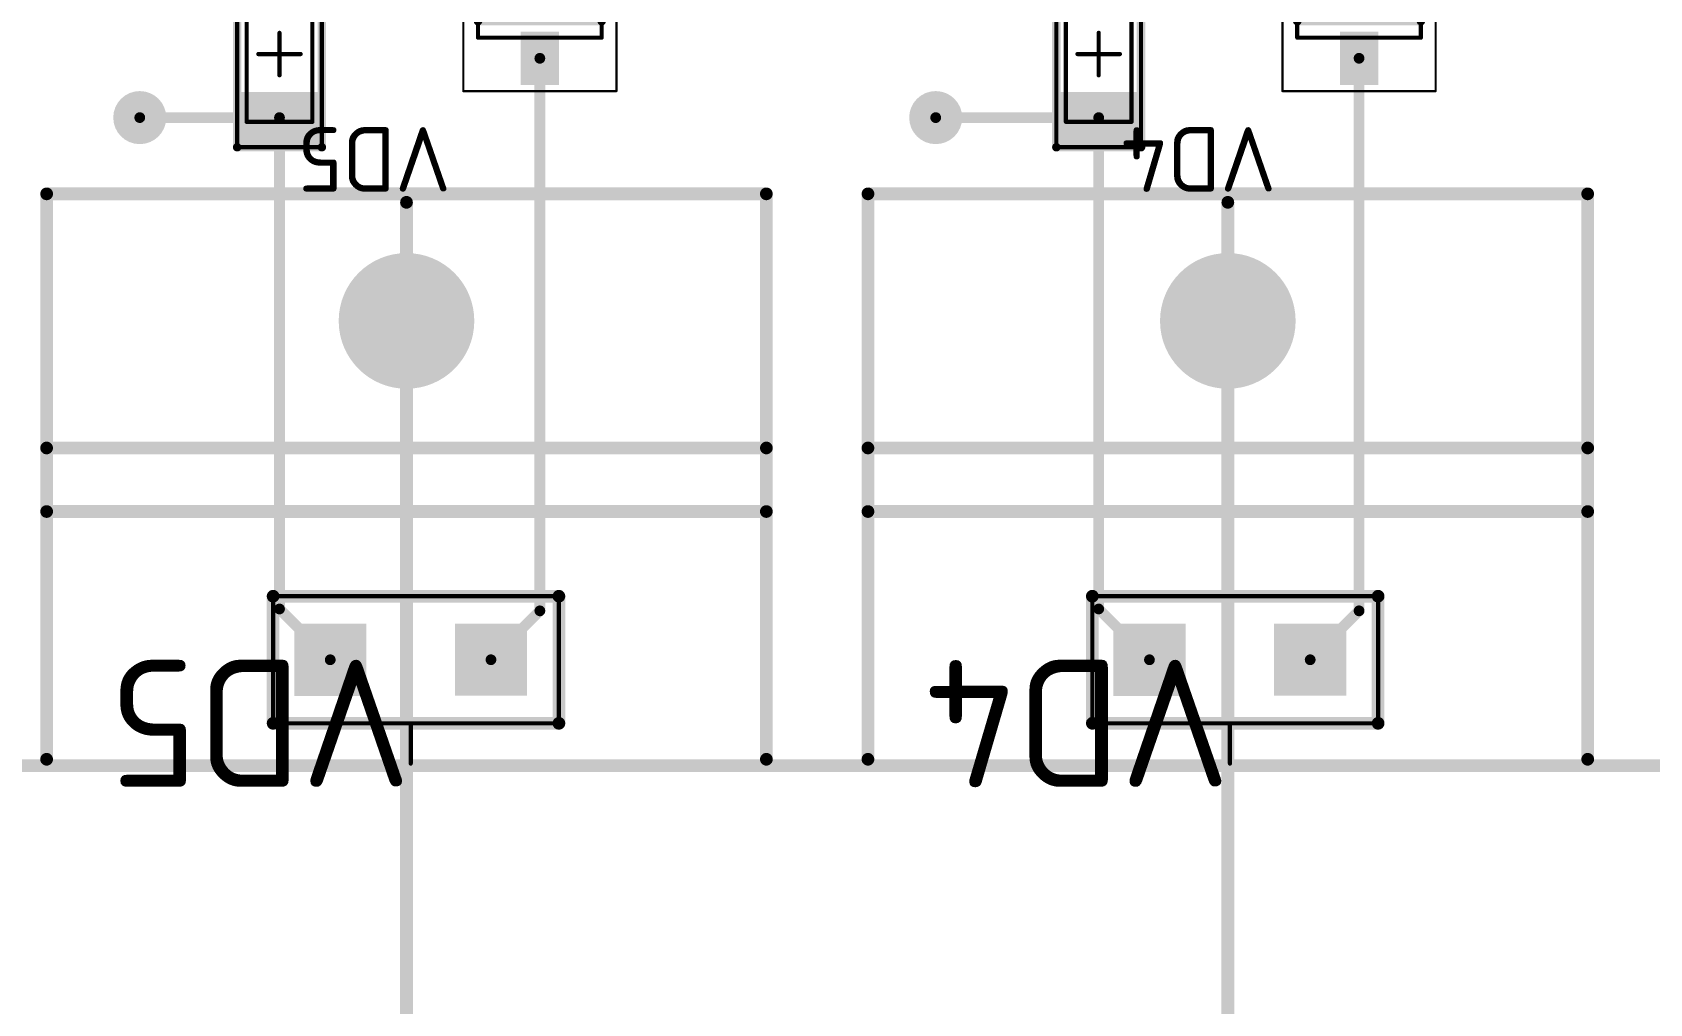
# Model space of a CAD drawing. Header units: inches. Extents: x 0 to 220, y -79 to 15.
# Drawn here: x 141.56 to 179.76, y -55.62 to -32.69 of the extents above; entities that cross this region are included whole.
import ezdxf

# ---------------------------------------------------------------- set-up
doc = ezdxf.new("R2010")
doc.units = ezdxf.units.IN
for name, color, linetype in [('Bottom Layer- Bottom', 5, 'Continuous'), ('Bottom Solder- Bot Mask', 6, 'Continuous'), ('Mechanical 1- Top Assy', 6, 'Continuous'), ('Mechanical 13', 56, 'Continuous'), ('Mechanical 15', 56, 'Continuous'), ('Multi-Layer', 9, 'Continuous'), ('Top Layer- Top', 1, 'Continuous'), ('Top Overlay- Top Silk', 2, 'Continuous'), ('Top Paste- Top Paste', 8, 'Continuous'), ('Top Solder- Top Mask', 216, 'Continuous')]:
    doc.layers.add(name, color=color, linetype=linetype)
doc.styles.add('GOST type B', font='', dxfattribs={"height": 0.2})
doc.styles.get('GOST type B').set_extended_font_data('GOST type B')

# ---------------------------------------------------------------- blocks, each defined once
blk = doc.blocks.new('SOT_23_3_12')
at = {"layer": 'Top Layer- Top'}
for points in [[(-0.52500022, 0.35000057), (0.52500022, 0.35000057), (0.52500022, -0.35000057), (-0.52500022, -0.35000057)], [(1.77500026, -0.6000000699999999), (2.8250007, -0.6000000699999999), (2.8250007, -1.30000121), (1.77500026, -1.30000121)], [(-0.52500022, -1.55000071), (0.52500022, -1.55000071), (0.52500022, -2.25000185), (-0.52500022, -2.25000185)]]:
    blk.add_hatch(color=7, dxfattribs=at).paths.add_polyline_path(points)
at = {"layer": 'Top Paste- Top Paste'}
for points in [[(-0.52500022, 0.35000057), (0.52500022, 0.35000057), (0.52500022, -0.35000057), (-0.52500022, -0.35000057)], [(1.77500026, -0.6000000699999999), (2.8250007, -0.6000000699999999), (2.8250007, -1.30000121), (1.77500026, -1.30000121)], [(-0.52500022, -1.55000071), (0.52500022, -1.55000071), (0.52500022, -2.25000185), (-0.52500022, -2.25000185)]]:
    blk.add_hatch(color=7, dxfattribs=at).paths.add_polyline_path(points)
at = {"layer": 'Top Solder- Top Mask'}
for points in [[(-0.62660022, 0.45160057), (0.62660022, 0.45160057), (0.62660022, -0.45160057), (-0.62660022, -0.45160057)], [(1.67340026, -0.4984000699999999), (2.9266007, -0.4984000699999999), (2.9266007, -1.40160121), (1.67340026, -1.40160121)], [(-0.62660022, -1.44840071), (0.62660022, -1.44840071), (0.62660022, -2.35160185), (-0.62660022, -2.35160185)]]:
    blk.add_hatch(color=7, dxfattribs=at).paths.add_polyline_path(points)
at = {"layer": 'Mechanical 13'}
for points in [[(0.48800004, -0.44000166, 0.0999998, 0.0999998, 0), (1.43800068, 0.50999898, 0.0999998, 0.0999998, 0)], [(0.48800004, -2.41000026, 0.0999998, 0.0999998, 0), (0.48800004, 0.50999898, 0.0999998, 0.0999998, 0)], [(1.81200044, 0.50999898, 0.0999998, 0.0999998, 0), (0.48800004, 0.50999898, 0.0999998, 0.0999998, 0)], [(1.81200044, -2.41000026, 0.0999998, 0.0999998, 0), (1.81200044, 0.50999898, 0.0999998, 0.0999998, 0)], [(1.81200044, -2.41000026, 0.0999998, 0.0999998, 0), (0.48800004, -2.41000026, 0.0999998, 0.0999998, 0)]]:
    blk.add_lwpolyline(points, format="xyseb", dxfattribs=at)
for points in [[(0.4630013599999999, 0.50999898, 0.0499999, 0.0499999, 1), (0.51299872, 0.50999898, 0.0499999, 0.0499999, 1)], [(0.4630013599999999, 0.50999898, 0.0499999, 0.0499999, 1), (0.51299872, 0.50999898, 0.0499999, 0.0499999, 1)], [(1.413002, 0.50999898, 0.0499999, 0.0499999, 1), (1.46299936, 0.50999898, 0.0499999, 0.0499999, 1)], [(1.78700176, 0.50999898, 0.0499999, 0.0499999, 1), (1.83699912, 0.50999898, 0.0499999, 0.0499999, 1)], [(1.78700176, 0.50999898, 0.0499999, 0.0499999, 1), (1.83699912, 0.50999898, 0.0499999, 0.0499999, 1)], [(0.4630013599999999, -0.44000166, 0.0499999, 0.0499999, 1), (0.51299872, -0.44000166, 0.0499999, 0.0499999, 1)], [(0.4630013599999999, -2.41000026, 0.0499999, 0.0499999, 1), (0.51299872, -2.41000026, 0.0499999, 0.0499999, 1)], [(0.4630013599999999, -2.41000026, 0.0499999, 0.0499999, 1), (0.51299872, -2.41000026, 0.0499999, 0.0499999, 1)], [(1.78700176, -2.41000026, 0.0499999, 0.0499999, 1), (1.83699912, -2.41000026, 0.0499999, 0.0499999, 1)], [(1.78700176, -2.41000026, 0.0499999, 0.0499999, 1), (1.83699912, -2.41000026, 0.0499999, 0.0499999, 1)]]:
    blk.add_lwpolyline(points, format="xyseb", close=True, dxfattribs=at)
at = {"layer": 'Mechanical 15'}
for points in [[(-0.77499972, -2.75999956, 0.0499999, 0.0499999, 0), (-0.77499972, 0.8599982799999999, 0.0499999, 0.0499999, 0)], [(3.0750002, 0.8599982799999999, 0.0499999, 0.0499999, 0), (-0.77499972, 0.8599982799999999, 0.0499999, 0.0499999, 0)], [(3.0750002, -2.75999956, 0.0499999, 0.0499999, 0), (3.0750002, 0.8599982799999999, 0.0499999, 0.0499999, 0)], [(3.0750002, -2.75999956, 0.0499999, 0.0499999, 0), (-0.77499972, -2.75999956, 0.0499999, 0.0499999, 0)]]:
    blk.add_lwpolyline(points, format="xyseb", dxfattribs=at)
for points in [[(-0.78749906, 0.8599982799999999, 0.02499868, 0.02499868, 1), (-0.76250038, 0.8599982799999999, 0.02499868, 0.02499868, 1)], [(-0.78749906, 0.8599982799999999, 0.02499868, 0.02499868, 1), (-0.76250038, 0.8599982799999999, 0.02499868, 0.02499868, 1)], [(3.06250086, 0.8599982799999999, 0.02499868, 0.02499868, 1), (3.08749954, 0.8599982799999999, 0.02499868, 0.02499868, 1)], [(3.06250086, 0.8599982799999999, 0.02499868, 0.02499868, 1), (3.08749954, 0.8599982799999999, 0.02499868, 0.02499868, 1)], [(-0.78749906, -2.75999956, 0.02499868, 0.02499868, 1), (-0.76250038, -2.75999956, 0.02499868, 0.02499868, 1)], [(-0.78749906, -2.75999956, 0.02499868, 0.02499868, 1), (-0.76250038, -2.75999956, 0.02499868, 0.02499868, 1)], [(3.06250086, -2.75999956, 0.02499868, 0.02499868, 1), (3.08749954, -2.75999956, 0.02499868, 0.02499868, 1)], [(3.06250086, -2.75999956, 0.02499868, 0.02499868, 1), (3.08749954, -2.75999956, 0.02499868, 0.02499868, 1)]]:
    blk.add_lwpolyline(points, format="xyseb", close=True, dxfattribs=at)
at = {"layer": 'Top Overlay- Top Silk'}
for points in [[(0.52500022, 0.5999987999999999, 0.1999996, 0.1999996, 0), (-0.52500022, 0.5999987999999999, 0.1999996, 0.1999996, 0)], [(1.42500096, 0.50999898, 0.1999996, 0.1999996, 0), (0.87499952, 0.50999898, 0.1999996, 0.1999996, 0)], [(0.87499952, -2.41000026, 0.1999996, 0.1999996, 0), (0.87499952, 0.50999898, 0.1999996, 0.1999996, 0)], [(1.42500096, -2.41000026, 0.1999996, 0.1999996, 0), (1.42500096, 0.50999898, 0.1999996, 0.1999996, 0)], [(1.42500096, -2.41000026, 0.1999996, 0.1999996, 0), (0.87499952, -2.41000026, 0.1999996, 0.1999996, 0)]]:
    blk.add_lwpolyline(points, format="xyseb", dxfattribs=at)
for points in [[(-0.57500012, 0.5999987999999999, 0.0999998, 0.0999998, 1), (-0.47500032, 0.5999987999999999, 0.0999998, 0.0999998, 1)], [(0.47500032, 0.5999987999999999, 0.0999998, 0.0999998, 1), (0.57500012, 0.5999987999999999, 0.0999998, 0.0999998, 1)], [(0.8249996199999998, 0.50999898, 0.0999998, 0.0999998, 1), (0.9249994199999999, 0.50999898, 0.0999998, 0.0999998, 1)], [(0.8249996199999998, 0.50999898, 0.0999998, 0.0999998, 1), (0.9249994199999999, 0.50999898, 0.0999998, 0.0999998, 1)], [(1.37500106, 0.50999898, 0.0999998, 0.0999998, 1), (1.47500086, 0.50999898, 0.0999998, 0.0999998, 1)], [(1.37500106, 0.50999898, 0.0999998, 0.0999998, 1), (1.47500086, 0.50999898, 0.0999998, 0.0999998, 1)], [(0.8249996199999998, -2.41000026, 0.0999998, 0.0999998, 1), (0.9249994199999999, -2.41000026, 0.0999998, 0.0999998, 1)], [(0.8249996199999998, -2.41000026, 0.0999998, 0.0999998, 1), (0.9249994199999999, -2.41000026, 0.0999998, 0.0999998, 1)], [(1.37500106, -2.41000026, 0.0999998, 0.0999998, 1), (1.47500086, -2.41000026, 0.0999998, 0.0999998, 1)], [(1.37500106, -2.41000026, 0.0999998, 0.0999998, 1), (1.47500086, -2.41000026, 0.0999998, 0.0999998, 1)]]:
    blk.add_lwpolyline(points, format="xyseb", close=True, dxfattribs=at)
blk = doc.blocks.new('SOT_23_3_13')
at = {"layer": 'Top Layer- Top'}
for points in [[(-0.52500022, 0.35000057), (0.52500022, 0.35000057), (0.52500022, -0.35000057), (-0.52500022, -0.35000057)], [(1.77500026, -0.59999753), (2.8250007, -0.59999753), (2.8250007, -1.29999867), (1.77500026, -1.29999867)], [(-0.52500022, -1.55000071), (0.52500022, -1.55000071), (0.52500022, -2.25000185), (-0.52500022, -2.25000185)]]:
    blk.add_hatch(color=7, dxfattribs=at).paths.add_polyline_path(points)
at = {"layer": 'Top Paste- Top Paste'}
for points in [[(-0.52500022, 0.35000057), (0.52500022, 0.35000057), (0.52500022, -0.35000057), (-0.52500022, -0.35000057)], [(1.77500026, -0.59999753), (2.8250007, -0.59999753), (2.8250007, -1.29999867), (1.77500026, -1.29999867)], [(-0.52500022, -1.55000071), (0.52500022, -1.55000071), (0.52500022, -2.25000185), (-0.52500022, -2.25000185)]]:
    blk.add_hatch(color=7, dxfattribs=at).paths.add_polyline_path(points)
at = {"layer": 'Top Solder- Top Mask'}
for points in [[(-0.62660022, 0.45160057), (0.62660022, 0.45160057), (0.62660022, -0.45160057), (-0.62660022, -0.45160057)], [(1.67340026, -0.4983975299999999), (2.9266007, -0.4983975299999999), (2.9266007, -1.40159867), (1.67340026, -1.40159867)], [(-0.62660022, -1.44840071), (0.62660022, -1.44840071), (0.62660022, -2.35160185), (-0.62660022, -2.35160185)]]:
    blk.add_hatch(color=7, dxfattribs=at).paths.add_polyline_path(points)
at = {"layer": 'Mechanical 13'}
for points in [[(0.4879975, -2.41000026, 0.0999998, 0.0999998, 0), (0.48800004, 0.5099964399999999, 0.0999998, 0.0999998, 0)], [(1.81200044, 0.5099939, 0.0999998, 0.0999998, 0), (0.48800004, 0.5099964399999999, 0.0999998, 0.0999998, 0)], [(0.48800258, -0.43999912, 0.0999998, 0.0999998, 0), (1.43800068, 0.50999898, 0.0999998, 0.0999998, 0)], [(1.8119979, -2.4100028, 0.0999998, 0.0999998, 0), (1.81200044, 0.5099939, 0.0999998, 0.0999998, 0)], [(1.8119979, -2.4100028, 0.0999998, 0.0999998, 0), (0.4879975, -2.41000026, 0.0999998, 0.0999998, 0)]]:
    blk.add_lwpolyline(points, format="xyseb", dxfattribs=at)
for points in [[(0.4630013599999999, 0.5099964399999999, 0.0499999, 0.0499999, 1), (0.51299872, 0.5099964399999999, 0.0499999, 0.0499999, 1)], [(0.4630013599999999, 0.5099964399999999, 0.0499999, 0.0499999, 1), (0.51299872, 0.5099964399999999, 0.0499999, 0.0499999, 1)], [(1.413002, 0.50999898, 0.0499999, 0.0499999, 1), (1.46299936, 0.50999898, 0.0499999, 0.0499999, 1)], [(1.78700176, 0.5099939, 0.0499999, 0.0499999, 1), (1.83699912, 0.5099939, 0.0499999, 0.0499999, 1)], [(1.78700176, 0.5099939, 0.0499999, 0.0499999, 1), (1.83699912, 0.5099939, 0.0499999, 0.0499999, 1)], [(0.4630039, -0.43999912, 0.0499999, 0.0499999, 1), (0.51300126, -0.43999912, 0.0499999, 0.0499999, 1)], [(0.46299882, -2.41000026, 0.0499999, 0.0499999, 1), (0.51299618, -2.41000026, 0.0499999, 0.0499999, 1)], [(0.46299882, -2.41000026, 0.0499999, 0.0499999, 1), (0.51299618, -2.41000026, 0.0499999, 0.0499999, 1)], [(1.78699922, -2.4100028, 0.0499999, 0.0499999, 1), (1.83699658, -2.4100028, 0.0499999, 0.0499999, 1)], [(1.78699922, -2.4100028, 0.0499999, 0.0499999, 1), (1.83699658, -2.4100028, 0.0499999, 0.0499999, 1)]]:
    blk.add_lwpolyline(points, format="xyseb", close=True, dxfattribs=at)
at = {"layer": 'Mechanical 15'}
for points in [[(-0.77499972, -2.75999956, 0.0499999, 0.0499999, 0), (-0.77499718, 0.85999574, 0.0499999, 0.0499999, 0)], [(-0.77499718, 0.85999574, 0.0499999, 0.0499999, 0), (3.07499766, 0.8599982799999999, 0.0499999, 0.0499999, 0)], [(3.07500274, -2.7600021, 0.0499999, 0.0499999, 0), (3.07499766, 0.8599982799999999, 0.0499999, 0.0499999, 0)], [(3.07500274, -2.7600021, 0.0499999, 0.0499999, 0), (-0.77499972, -2.75999956, 0.0499999, 0.0499999, 0)]]:
    blk.add_lwpolyline(points, format="xyseb", dxfattribs=at)
for points in [[(-0.78749652, 0.85999574, 0.02499868, 0.02499868, 1), (-0.76249784, 0.85999574, 0.02499868, 0.02499868, 1)], [(-0.78749652, 0.85999574, 0.02499868, 0.02499868, 1), (-0.76249784, 0.85999574, 0.02499868, 0.02499868, 1)], [(3.06249832, 0.8599982799999999, 0.02499868, 0.02499868, 1), (3.087497, 0.8599982799999999, 0.02499868, 0.02499868, 1)], [(3.06249832, 0.8599982799999999, 0.02499868, 0.02499868, 1), (3.087497, 0.8599982799999999, 0.02499868, 0.02499868, 1)], [(-0.78749906, -2.75999956, 0.02499868, 0.02499868, 1), (-0.76250038, -2.75999956, 0.02499868, 0.02499868, 1)], [(-0.78749906, -2.75999956, 0.02499868, 0.02499868, 1), (-0.76250038, -2.75999956, 0.02499868, 0.02499868, 1)], [(3.0625034, -2.7600021, 0.02499868, 0.02499868, 1), (3.08750208, -2.7600021, 0.02499868, 0.02499868, 1)], [(3.0625034, -2.7600021, 0.02499868, 0.02499868, 1), (3.08750208, -2.7600021, 0.02499868, 0.02499868, 1)]]:
    blk.add_lwpolyline(points, format="xyseb", close=True, dxfattribs=at)
at = {"layer": 'Top Overlay- Top Silk'}
for points in [[(0.5249976799999999, 0.59999626, 0.1999996, 0.1999996, 0), (-0.52500276, 0.59999626, 0.1999996, 0.1999996, 0)], [(0.87499952, -2.41000026, 0.1999996, 0.1999996, 0), (0.8750020599999999, 0.50999898, 0.1999996, 0.1999996, 0)], [(0.8750020599999999, 0.50999898, 0.1999996, 0.1999996, 0), (1.42500096, 0.51000152, 0.1999996, 0.1999996, 0)], [(1.42499842, -2.40999772, 0.1999996, 0.1999996, 0), (1.42500096, 0.51000152, 0.1999996, 0.1999996, 0)], [(0.87499952, -2.41000026, 0.1999996, 0.1999996, 0), (1.42499842, -2.40999772, 0.1999996, 0.1999996, 0)]]:
    blk.add_lwpolyline(points, format="xyseb", dxfattribs=at)
for points in [[(-0.5750026599999999, 0.59999626, 0.0999998, 0.0999998, 1), (-0.47500286, 0.59999626, 0.0999998, 0.0999998, 1)], [(0.47499778, 0.59999626, 0.0999998, 0.0999998, 1), (0.57499758, 0.59999626, 0.0999998, 0.0999998, 1)], [(0.8250021599999999, 0.50999898, 0.0999998, 0.0999998, 1), (0.92500196, 0.50999898, 0.0999998, 0.0999998, 1)], [(0.8250021599999999, 0.50999898, 0.0999998, 0.0999998, 1), (0.92500196, 0.50999898, 0.0999998, 0.0999998, 1)], [(1.37500106, 0.51000152, 0.0999998, 0.0999998, 1), (1.47500086, 0.51000152, 0.0999998, 0.0999998, 1)], [(1.37500106, 0.51000152, 0.0999998, 0.0999998, 1), (1.47500086, 0.51000152, 0.0999998, 0.0999998, 1)], [(0.8249996199999998, -2.41000026, 0.0999998, 0.0999998, 1), (0.9249994199999999, -2.41000026, 0.0999998, 0.0999998, 1)], [(0.8249996199999998, -2.41000026, 0.0999998, 0.0999998, 1), (0.9249994199999999, -2.41000026, 0.0999998, 0.0999998, 1)], [(1.37499852, -2.40999772, 0.0999998, 0.0999998, 1), (1.47499832, -2.40999772, 0.0999998, 0.0999998, 1)], [(1.37499852, -2.40999772, 0.0999998, 0.0999998, 1), (1.47499832, -2.40999772, 0.0999998, 0.0999998, 1)]]:
    blk.add_lwpolyline(points, format="xyseb", close=True, dxfattribs=at)
blk = doc.blocks.new('VSMY2853G_17')
at = {"layer": 'Top Layer- Top'}
for points in [[(-1.14544983, 0.74951209), (-1.14544983, -0.75048745), (-2.64544937, -0.75048745), (-2.64544937, 0.74951209)], [(2.65105769, -0.7498372099999998), (1.15105815, -0.7498372100000001), (1.15105815, 0.7501623299999998), (2.65105769, 0.7501623300000001)]]:
    blk.add_hatch(color=7, dxfattribs=at).paths.add_polyline_path(points)
at = {"layer": 'Top Paste- Top Paste'}
for points in [[(-1.14544983, 0.74951209), (-1.14544983, -0.75048745), (-2.64544937, -0.75048745), (-2.64544937, 0.74951209)], [(2.65105769, -0.7498372099999998), (1.15105815, -0.7498372100000001), (1.15105815, 0.7501623299999998), (2.65105769, 0.7501623300000001)]]:
    blk.add_hatch(color=7, dxfattribs=at).paths.add_polyline_path(points)
at = {"layer": 'Top Solder- Top Mask'}
for points in [[(-1.04384983, 0.85111209), (-1.04384983, -0.85208745), (-2.74704937, -0.85208745), (-2.74704937, 0.85111209)], [(2.75265769, -0.8514372099999997), (1.04945815, -0.8514372100000002), (1.04945815, 0.8517623299999998), (2.75265769, 0.8517623300000001)]]:
    blk.add_hatch(color=7, dxfattribs=at).paths.add_polyline_path(points)
at = {"layer": 'Mechanical 13'}
for points in [[(-3.50000062, 1.49999954, 0.0999998, 0.0999998, 0), (-3.50000062, -1.49999954, 0.0999998, 0.0999998, 0)], [(3.25000112, 1.49999954, 0.0999998, 0.0999998, 0), (-3.50000062, 1.49999954, 0.0999998, 0.0999998, 0)], [(3.25000112, 1.49999954, 0.0999998, 0.0999998, 0), (3.25000112, -1.49999954, 0.0999998, 0.0999998, 0)], [(3.25000112, -1.49999954, 0.0999998, 0.0999998, 0), (-3.50000062, -1.49999954, 0.0999998, 0.0999998, 0)]]:
    blk.add_lwpolyline(points, format="xyseb", dxfattribs=at)
for points in [[(-3.5249993, 1.49999954, 0.0499999, 0.0499999, 1), (-3.475001939999999, 1.49999954, 0.0499999, 0.0499999, 1)], [(-3.5249993, 1.49999954, 0.0499999, 0.0499999, 1), (-3.475001939999999, 1.49999954, 0.0499999, 0.0499999, 1)], [(3.225002439999999, 1.49999954, 0.0499999, 0.0499999, 1), (3.2749998, 1.49999954, 0.0499999, 0.0499999, 1)], [(3.225002439999999, 1.49999954, 0.0499999, 0.0499999, 1), (3.2749998, 1.49999954, 0.0499999, 0.0499999, 1)], [(-3.5249993, -1.49999954, 0.0499999, 0.0499999, 1), (-3.475001939999999, -1.49999954, 0.0499999, 0.0499999, 1)], [(-3.5249993, -1.49999954, 0.0499999, 0.0499999, 1), (-3.475001939999999, -1.49999954, 0.0499999, 0.0499999, 1)], [(3.225002439999999, -1.49999954, 0.0499999, 0.0499999, 1), (3.2749998, -1.49999954, 0.0499999, 0.0499999, 1)], [(3.225002439999999, -1.49999954, 0.0499999, 0.0499999, 1), (3.2749998, -1.49999954, 0.0499999, 0.0499999, 1)]]:
    blk.add_lwpolyline(points, format="xyseb", close=True, dxfattribs=at)
at = {"layer": 'Top Overlay- Top Silk'}
for points in [[(0, 2.44996462, 0.0999998, 0.0999998, 0), (0, 1.49999954, 0.0999998, 0.0999998, 0)], [(-3.50000062, 1.49999954, 0.2999994, 0.2999994, 0), (-3.50000062, -1.49999954, 0.2999994, 0.2999994, 0)], [(3.25000112, 1.49999954, 0.2999994, 0.2999994, 0), (-3.50000062, 1.49999954, 0.2999994, 0.2999994, 0)], [(3.25000112, 1.49999954, 0.2999994, 0.2999994, 0), (3.25000112, -1.49999954, 0.2999994, 0.2999994, 0)], [(3.25000112, -1.49999954, 0.2999994, 0.2999994, 0), (-3.50000062, -1.49999954, 0.2999994, 0.2999994, 0)]]:
    blk.add_lwpolyline(points, format="xyseb", dxfattribs=at)
for points in [[(-0.02499868, 2.44996462, 0.0499999, 0.0499999, 1), (0.02499868, 2.44996462, 0.0499999, 0.0499999, 1)], [(-3.5749992, 1.49999954, 0.1499997, 0.1499997, 1), (-3.42500204, 1.49999954, 0.1499997, 0.1499997, 1)], [(-3.5749992, 1.49999954, 0.1499997, 0.1499997, 1), (-3.42500204, 1.49999954, 0.1499997, 0.1499997, 1)], [(-0.02499868, 1.49999954, 0.0499999, 0.0499999, 1), (0.02499868, 1.49999954, 0.0499999, 0.0499999, 1)], [(3.17500254, 1.49999954, 0.1499997, 0.1499997, 1), (3.3249997, 1.49999954, 0.1499997, 0.1499997, 1)], [(3.17500254, 1.49999954, 0.1499997, 0.1499997, 1), (3.3249997, 1.49999954, 0.1499997, 0.1499997, 1)], [(-3.5749992, -1.49999954, 0.1499997, 0.1499997, 1), (-3.42500204, -1.49999954, 0.1499997, 0.1499997, 1)], [(-3.5749992, -1.49999954, 0.1499997, 0.1499997, 1), (-3.42500204, -1.49999954, 0.1499997, 0.1499997, 1)], [(3.17500254, -1.49999954, 0.1499997, 0.1499997, 1), (3.3249997, -1.49999954, 0.1499997, 0.1499997, 1)], [(3.17500254, -1.49999954, 0.1499997, 0.1499997, 1), (3.3249997, -1.49999954, 0.1499997, 0.1499997, 1)]]:
    blk.add_lwpolyline(points, format="xyseb", close=True, dxfattribs=at)
at = {"layer": 'Mechanical 13', "style": 'GOST type B'}
blk.add_text('VD4', height=2.99999908, dxfattribs=at).set_placement((0, 0))
blk = doc.blocks.new('VSMY2853G_18')
at = {"layer": 'Top Layer- Top'}
for points in [[(-1.14545237, 0.74950955), (-1.14545237, -0.7504899899999999), (-2.64545191, -0.7504899899999999), (-2.64545191, 0.74950955)], [(2.65105769, -0.7498346699999998), (1.15105815, -0.7498346700000001), (1.15105815, 0.7501648699999999), (2.65105769, 0.7501648700000001)]]:
    blk.add_hatch(color=7, dxfattribs=at).paths.add_polyline_path(points)
at = {"layer": 'Top Paste- Top Paste'}
for points in [[(-1.14545237, 0.74950955), (-1.14545237, -0.7504899899999999), (-2.64545191, -0.7504899899999999), (-2.64545191, 0.74950955)], [(2.65105769, -0.7498346699999998), (1.15105815, -0.7498346700000001), (1.15105815, 0.7501648699999999), (2.65105769, 0.7501648700000001)]]:
    blk.add_hatch(color=7, dxfattribs=at).paths.add_polyline_path(points)
at = {"layer": 'Top Solder- Top Mask'}
for points in [[(-1.04385237, 0.85110955), (-1.04385237, -0.8520899900000001), (-2.74705191, -0.8520899900000001), (-2.74705191, 0.85110955)], [(2.75265769, -0.8514346699999998), (1.04945815, -0.8514346700000001), (1.04945815, 0.8517648699999999), (2.75265769, 0.85176487)]]:
    blk.add_hatch(color=7, dxfattribs=at).paths.add_polyline_path(points)
at = {"layer": 'Mechanical 13'}
for points in [[(-3.50000062, 1.49999954, 0.0999998, 0.0999998, 0), (-3.50000062, -1.49999954, 0.0999998, 0.0999998, 0)], [(3.25000112, 1.49999954, 0.0999998, 0.0999998, 0), (-3.50000062, 1.49999954, 0.0999998, 0.0999998, 0)], [(3.25000112, 1.49999954, 0.0999998, 0.0999998, 0), (3.25000112, -1.49999954, 0.0999998, 0.0999998, 0)], [(3.25000112, -1.49999954, 0.0999998, 0.0999998, 0), (-3.50000062, -1.49999954, 0.0999998, 0.0999998, 0)]]:
    blk.add_lwpolyline(points, format="xyseb", dxfattribs=at)
for points in [[(-3.5249993, 1.49999954, 0.0499999, 0.0499999, 1), (-3.475001939999999, 1.49999954, 0.0499999, 0.0499999, 1)], [(-3.5249993, 1.49999954, 0.0499999, 0.0499999, 1), (-3.475001939999999, 1.49999954, 0.0499999, 0.0499999, 1)], [(3.225002439999999, 1.49999954, 0.0499999, 0.0499999, 1), (3.2749998, 1.49999954, 0.0499999, 0.0499999, 1)], [(3.225002439999999, 1.49999954, 0.0499999, 0.0499999, 1), (3.2749998, 1.49999954, 0.0499999, 0.0499999, 1)], [(-3.5249993, -1.49999954, 0.0499999, 0.0499999, 1), (-3.475001939999999, -1.49999954, 0.0499999, 0.0499999, 1)], [(-3.5249993, -1.49999954, 0.0499999, 0.0499999, 1), (-3.475001939999999, -1.49999954, 0.0499999, 0.0499999, 1)], [(3.225002439999999, -1.49999954, 0.0499999, 0.0499999, 1), (3.2749998, -1.49999954, 0.0499999, 0.0499999, 1)], [(3.225002439999999, -1.49999954, 0.0499999, 0.0499999, 1), (3.2749998, -1.49999954, 0.0499999, 0.0499999, 1)]]:
    blk.add_lwpolyline(points, format="xyseb", close=True, dxfattribs=at)
at = {"layer": 'Top Overlay- Top Silk'}
for points in [[(0, 2.44996462, 0.0999998, 0.0999998, 0), (-2.54e-06, 1.499997, 0.0999998, 0.0999998, 0)], [(3.25000112, 1.49999954, 0.2999994, 0.2999994, 0), (-3.50000062, 1.49999954, 0.2999994, 0.2999994, 0)], [(-3.50000062, 1.49999954, 0.2999994, 0.2999994, 0), (-3.50000062, -1.49999954, 0.2999994, 0.2999994, 0)], [(3.25000112, 1.49999954, 0.2999994, 0.2999994, 0), (3.25000112, -1.49999954, 0.2999994, 0.2999994, 0)], [(3.25000112, -1.49999954, 0.2999994, 0.2999994, 0), (-3.50000062, -1.49999954, 0.2999994, 0.2999994, 0)]]:
    blk.add_lwpolyline(points, format="xyseb", dxfattribs=at)
for points in [[(-0.02499868, 2.44996462, 0.0499999, 0.0499999, 1), (0.02499868, 2.44996462, 0.0499999, 0.0499999, 1)], [(-3.5749992, 1.49999954, 0.1499997, 0.1499997, 1), (-3.42500204, 1.49999954, 0.1499997, 0.1499997, 1)], [(-3.5749992, 1.49999954, 0.1499997, 0.1499997, 1), (-3.42500204, 1.49999954, 0.1499997, 0.1499997, 1)], [(-0.02500122, 1.499997, 0.0499999, 0.0499999, 1), (0.02499614, 1.499997, 0.0499999, 0.0499999, 1)], [(3.17500254, 1.49999954, 0.1499997, 0.1499997, 1), (3.3249997, 1.49999954, 0.1499997, 0.1499997, 1)], [(3.17500254, 1.49999954, 0.1499997, 0.1499997, 1), (3.3249997, 1.49999954, 0.1499997, 0.1499997, 1)], [(-3.5749992, -1.49999954, 0.1499997, 0.1499997, 1), (-3.42500204, -1.49999954, 0.1499997, 0.1499997, 1)], [(-3.5749992, -1.49999954, 0.1499997, 0.1499997, 1), (-3.42500204, -1.49999954, 0.1499997, 0.1499997, 1)], [(3.17500254, -1.49999954, 0.1499997, 0.1499997, 1), (3.3249997, -1.49999954, 0.1499997, 0.1499997, 1)], [(3.17500254, -1.49999954, 0.1499997, 0.1499997, 1), (3.3249997, -1.49999954, 0.1499997, 0.1499997, 1)]]:
    blk.add_lwpolyline(points, format="xyseb", close=True, dxfattribs=at)
at = {"layer": 'Mechanical 13', "style": 'GOST type B'}
blk.add_text('VD5', height=2.99999908, dxfattribs=at).set_placement((5.08e-06, 0))
blk = doc.blocks.new('1206_22')
at = {"layer": 'Top Layer- Top'}
for points in [[(-1.99999981, -0.7999996699999999), (-1.99999981, 0.7999996699999999), (-0.9999992699999999, 0.7999996699999999), (-0.9999992699999999, -0.7999996699999999)], [(0.9999992699999999, -0.7999996699999999), (0.9999992699999999, 0.7999996699999999), (1.99999981, 0.7999996699999999), (1.99999981, -0.7999996699999999)]]:
    blk.add_hatch(color=7, dxfattribs=at).paths.add_polyline_path(points)
at = {"layer": 'Top Paste- Top Paste'}
for points in [[(-1.99999981, -0.7999996699999999), (-1.99999981, 0.7999996699999999), (-0.9999992699999999, 0.7999996699999999), (-0.9999992699999999, -0.7999996699999999)], [(0.9999992699999999, -0.7999996699999999), (0.9999992699999999, 0.7999996699999999), (1.99999981, 0.7999996699999999), (1.99999981, -0.7999996699999999)]]:
    blk.add_hatch(color=7, dxfattribs=at).paths.add_polyline_path(points)
at = {"layer": 'Top Solder- Top Mask'}
for points in [[(-2.10159981, -0.90159967), (-2.10159981, 0.90159967), (-0.89839927, 0.90159967), (-0.89839927, -0.90159967)], [(0.89839927, -0.90159967), (0.89839927, 0.90159967), (2.10159981, 0.90159967), (2.10159981, -0.90159967)]]:
    blk.add_hatch(color=7, dxfattribs=at).paths.add_polyline_path(points)
at = {"layer": 'Mechanical 13'}
for points in [[(-1.60000188, 0.77499972, 0.0999998, 0.0999998, 0), (-1.60000188, -0.77499972, 0.0999998, 0.0999998, 0)], [(-1.60000188, 0.77499972, 0.0999998, 0.0999998, 0), (1.59999934, 0.77499972, 0.0999998, 0.0999998, 0)], [(1.59999934, 0.77499972, 0.0999998, 0.0999998, 0), (1.59999934, -0.77499972, 0.0999998, 0.0999998, 0)], [(-1.60000188, -0.77499972, 0.0999998, 0.0999998, 0), (1.59999934, -0.77499972, 0.0999998, 0.0999998, 0)]]:
    blk.add_lwpolyline(points, format="xyseb", dxfattribs=at)
for points in [[(-1.62500056, 0.77499972, 0.0499999, 0.0499999, 1), (-1.5750032, 0.77499972, 0.0499999, 0.0499999, 1)], [(-1.62500056, 0.77499972, 0.0499999, 0.0499999, 1), (-1.5750032, 0.77499972, 0.0499999, 0.0499999, 1)], [(1.57500066, 0.77499972, 0.0499999, 0.0499999, 1), (1.62499802, 0.77499972, 0.0499999, 0.0499999, 1)], [(1.57500066, 0.77499972, 0.0499999, 0.0499999, 1), (1.62499802, 0.77499972, 0.0499999, 0.0499999, 1)], [(-1.62500056, -0.77499972, 0.0499999, 0.0499999, 1), (-1.5750032, -0.77499972, 0.0499999, 0.0499999, 1)], [(-1.62500056, -0.77499972, 0.0499999, 0.0499999, 1), (-1.5750032, -0.77499972, 0.0499999, 0.0499999, 1)], [(1.57500066, -0.77499972, 0.0499999, 0.0499999, 1), (1.62499802, -0.77499972, 0.0499999, 0.0499999, 1)], [(1.57500066, -0.77499972, 0.0499999, 0.0499999, 1), (1.62499802, -0.77499972, 0.0499999, 0.0499999, 1)]]:
    blk.add_lwpolyline(points, format="xyseb", close=True, dxfattribs=at)
at = {"layer": 'Mechanical 15'}
for points in [[(-2.20000068, 1.00000054, 0.0999998, 0.0999998, 0), (2.20000068, 1.00000054, 0.0999998, 0.0999998, 0)], [(-2.20000068, 1.00000054, 0.0999998, 0.0999998, 0), (-2.20000068, -1.00000054, 0.0999998, 0.0999998, 0)], [(2.20000068, 1.00000054, 0.0999998, 0.0999998, 0), (2.20000068, -1.00000054, 0.0999998, 0.0999998, 0)], [(0, 0.499999, 0.0999998, 0.0999998, 0), (0, -0.50000154, 0.0999998, 0.0999998, 0)], [(-0.499999, 0, 0.0999998, 0.0999998, 0), (0.50000154, 0, 0.0999998, 0.0999998, 0)], [(-2.20000068, -1.00000054, 0.0999998, 0.0999998, 0), (2.20000068, -1.00000054, 0.0999998, 0.0999998, 0)]]:
    blk.add_lwpolyline(points, format="xyseb", dxfattribs=at)
for points in [[(-2.22499936, 1.00000054, 0.0499999, 0.0499999, 1), (-2.175002, 1.00000054, 0.0499999, 0.0499999, 1)], [(-2.22499936, 1.00000054, 0.0499999, 0.0499999, 1), (-2.175002, 1.00000054, 0.0499999, 0.0499999, 1)], [(2.175002, 1.00000054, 0.0499999, 0.0499999, 1), (2.22499936, 1.00000054, 0.0499999, 0.0499999, 1)], [(2.175002, 1.00000054, 0.0499999, 0.0499999, 1), (2.22499936, 1.00000054, 0.0499999, 0.0499999, 1)], [(-0.02499868, 0.499999, 0.0499999, 0.0499999, 1), (0.02499868, 0.499999, 0.0499999, 0.0499999, 1)], [(-0.5249976799999999, 0, 0.0499999, 0.0499999, 1), (-0.47500032, 0, 0.0499999, 0.0499999, 1)], [(0.47500286, 0, 0.0499999, 0.0499999, 1), (0.52500022, 0, 0.0499999, 0.0499999, 1)], [(-0.02499868, -0.50000154, 0.0499999, 0.0499999, 1), (0.02499868, -0.50000154, 0.0499999, 0.0499999, 1)], [(-2.22499936, -1.00000054, 0.0499999, 0.0499999, 1), (-2.175002, -1.00000054, 0.0499999, 0.0499999, 1)], [(-2.22499936, -1.00000054, 0.0499999, 0.0499999, 1), (-2.175002, -1.00000054, 0.0499999, 0.0499999, 1)], [(2.175002, -1.00000054, 0.0499999, 0.0499999, 1), (2.22499936, -1.00000054, 0.0499999, 0.0499999, 1)], [(2.175002, -1.00000054, 0.0499999, 0.0499999, 1), (2.22499936, -1.00000054, 0.0499999, 0.0499999, 1)]]:
    blk.add_lwpolyline(points, format="xyseb", close=True, dxfattribs=at)
at = {"layer": 'Top Overlay- Top Silk'}
for points in [[(-2.20000068, 1.00000054, 0.1999996, 0.1999996, 0), (-2.20000068, -1.00000054, 0.1999996, 0.1999996, 0)], [(-2.20000068, 1.00000054, 0.1999996, 0.1999996, 0), (2.20000068, 1.00000054, 0.1999996, 0.1999996, 0)], [(2.20000068, 1.00000054, 0.1999996, 0.1999996, 0), (2.20000068, -1.00000054, 0.1999996, 0.1999996, 0)], [(-2.20000068, -1.00000054, 0.1999996, 0.1999996, 0), (2.20000068, -1.00000054, 0.1999996, 0.1999996, 0)]]:
    blk.add_lwpolyline(points, format="xyseb", dxfattribs=at)
for points in [[(-2.25000058, 1.00000054, 0.0999998, 0.0999998, 1), (-2.15000078, 1.00000054, 0.0999998, 0.0999998, 1)], [(-2.25000058, 1.00000054, 0.0999998, 0.0999998, 1), (-2.15000078, 1.00000054, 0.0999998, 0.0999998, 1)], [(2.15000078, 1.00000054, 0.0999998, 0.0999998, 1), (2.25000058, 1.00000054, 0.0999998, 0.0999998, 1)], [(2.15000078, 1.00000054, 0.0999998, 0.0999998, 1), (2.25000058, 1.00000054, 0.0999998, 0.0999998, 1)], [(-2.25000058, -1.00000054, 0.0999998, 0.0999998, 1), (-2.15000078, -1.00000054, 0.0999998, 0.0999998, 1)], [(-2.25000058, -1.00000054, 0.0999998, 0.0999998, 1), (-2.15000078, -1.00000054, 0.0999998, 0.0999998, 1)], [(2.15000078, -1.00000054, 0.0999998, 0.0999998, 1), (2.25000058, -1.00000054, 0.0999998, 0.0999998, 1)], [(2.15000078, -1.00000054, 0.0999998, 0.0999998, 1), (2.25000058, -1.00000054, 0.0999998, 0.0999998, 1)]]:
    blk.add_lwpolyline(points, format="xyseb", close=True, dxfattribs=at)
blk = doc.blocks.new('1206_23')
at = {"layer": 'Top Layer- Top'}
for points in [[(-1.99999981, -0.7999996699999999), (-1.99999981, 0.7999996699999999), (-0.9999992699999999, 0.7999996699999999), (-0.9999992699999999, -0.7999996699999999)], [(0.9999992699999999, -0.7999996699999999), (0.9999992699999999, 0.7999996699999999), (1.99999981, 0.7999996699999999), (1.99999981, -0.7999996699999999)]]:
    blk.add_hatch(color=7, dxfattribs=at).paths.add_polyline_path(points)
at = {"layer": 'Top Paste- Top Paste'}
for points in [[(-1.99999981, -0.7999996699999999), (-1.99999981, 0.7999996699999999), (-0.9999992699999999, 0.7999996699999999), (-0.9999992699999999, -0.7999996699999999)], [(0.9999992699999999, -0.7999996699999999), (0.9999992699999999, 0.7999996699999999), (1.99999981, 0.7999996699999999), (1.99999981, -0.7999996699999999)]]:
    blk.add_hatch(color=7, dxfattribs=at).paths.add_polyline_path(points)
at = {"layer": 'Top Solder- Top Mask'}
for points in [[(-2.10159981, -0.90159967), (-2.10159981, 0.90159967), (-0.89839927, 0.90159967), (-0.89839927, -0.90159967)], [(0.89839927, -0.90159967), (0.89839927, 0.90159967), (2.10159981, 0.90159967), (2.10159981, -0.90159967)]]:
    blk.add_hatch(color=7, dxfattribs=at).paths.add_polyline_path(points)
at = {"layer": 'Mechanical 13'}
for points in [[(-1.60000188, 0.77499972, 0.0999998, 0.0999998, 0), (-1.60000188, -0.77499972, 0.0999998, 0.0999998, 0)], [(-1.60000188, 0.77499972, 0.0999998, 0.0999998, 0), (1.59999934, 0.77499972, 0.0999998, 0.0999998, 0)], [(1.59999934, 0.77499972, 0.0999998, 0.0999998, 0), (1.59999934, -0.77499972, 0.0999998, 0.0999998, 0)], [(-1.60000188, -0.77499972, 0.0999998, 0.0999998, 0), (1.59999934, -0.77499972, 0.0999998, 0.0999998, 0)]]:
    blk.add_lwpolyline(points, format="xyseb", dxfattribs=at)
for points in [[(-1.62500056, 0.77499972, 0.0499999, 0.0499999, 1), (-1.5750032, 0.77499972, 0.0499999, 0.0499999, 1)], [(-1.62500056, 0.77499972, 0.0499999, 0.0499999, 1), (-1.5750032, 0.77499972, 0.0499999, 0.0499999, 1)], [(1.57500066, 0.77499972, 0.0499999, 0.0499999, 1), (1.62499802, 0.77499972, 0.0499999, 0.0499999, 1)], [(1.57500066, 0.77499972, 0.0499999, 0.0499999, 1), (1.62499802, 0.77499972, 0.0499999, 0.0499999, 1)], [(-1.62500056, -0.77499972, 0.0499999, 0.0499999, 1), (-1.5750032, -0.77499972, 0.0499999, 0.0499999, 1)], [(-1.62500056, -0.77499972, 0.0499999, 0.0499999, 1), (-1.5750032, -0.77499972, 0.0499999, 0.0499999, 1)], [(1.57500066, -0.77499972, 0.0499999, 0.0499999, 1), (1.62499802, -0.77499972, 0.0499999, 0.0499999, 1)], [(1.57500066, -0.77499972, 0.0499999, 0.0499999, 1), (1.62499802, -0.77499972, 0.0499999, 0.0499999, 1)]]:
    blk.add_lwpolyline(points, format="xyseb", close=True, dxfattribs=at)
at = {"layer": 'Mechanical 15'}
for points in [[(-2.20000068, 1.00000054, 0.0999998, 0.0999998, 0), (2.20000068, 1.00000054, 0.0999998, 0.0999998, 0)], [(-2.20000068, 1.00000054, 0.0999998, 0.0999998, 0), (-2.20000068, -1.00000054, 0.0999998, 0.0999998, 0)], [(2.20000068, 1.00000054, 0.0999998, 0.0999998, 0), (2.20000068, -1.00000054, 0.0999998, 0.0999998, 0)], [(0, 0.499999, 0.0999998, 0.0999998, 0), (0, -0.50000154, 0.0999998, 0.0999998, 0)], [(-0.499999, 0, 0.0999998, 0.0999998, 0), (0.50000154, 0, 0.0999998, 0.0999998, 0)], [(-2.20000068, -1.00000054, 0.0999998, 0.0999998, 0), (2.20000068, -1.00000054, 0.0999998, 0.0999998, 0)]]:
    blk.add_lwpolyline(points, format="xyseb", dxfattribs=at)
for points in [[(-2.22499936, 1.00000054, 0.0499999, 0.0499999, 1), (-2.175002, 1.00000054, 0.0499999, 0.0499999, 1)], [(-2.22499936, 1.00000054, 0.0499999, 0.0499999, 1), (-2.175002, 1.00000054, 0.0499999, 0.0499999, 1)], [(2.175002, 1.00000054, 0.0499999, 0.0499999, 1), (2.22499936, 1.00000054, 0.0499999, 0.0499999, 1)], [(2.175002, 1.00000054, 0.0499999, 0.0499999, 1), (2.22499936, 1.00000054, 0.0499999, 0.0499999, 1)], [(-0.02499868, 0.499999, 0.0499999, 0.0499999, 1), (0.02499868, 0.499999, 0.0499999, 0.0499999, 1)], [(-0.5249976799999999, 0, 0.0499999, 0.0499999, 1), (-0.47500032, 0, 0.0499999, 0.0499999, 1)], [(0.47500286, 0, 0.0499999, 0.0499999, 1), (0.52500022, 0, 0.0499999, 0.0499999, 1)], [(-0.02499868, -0.50000154, 0.0499999, 0.0499999, 1), (0.02499868, -0.50000154, 0.0499999, 0.0499999, 1)], [(-2.22499936, -1.00000054, 0.0499999, 0.0499999, 1), (-2.175002, -1.00000054, 0.0499999, 0.0499999, 1)], [(-2.22499936, -1.00000054, 0.0499999, 0.0499999, 1), (-2.175002, -1.00000054, 0.0499999, 0.0499999, 1)], [(2.175002, -1.00000054, 0.0499999, 0.0499999, 1), (2.22499936, -1.00000054, 0.0499999, 0.0499999, 1)], [(2.175002, -1.00000054, 0.0499999, 0.0499999, 1), (2.22499936, -1.00000054, 0.0499999, 0.0499999, 1)]]:
    blk.add_lwpolyline(points, format="xyseb", close=True, dxfattribs=at)
at = {"layer": 'Top Overlay- Top Silk'}
for points in [[(-2.20000068, 1.00000054, 0.1999996, 0.1999996, 0), (2.20000068, 1.00000054, 0.1999996, 0.1999996, 0)], [(-2.20000068, 1.00000054, 0.1999996, 0.1999996, 0), (-2.20000068, -1.00000054, 0.1999996, 0.1999996, 0)], [(2.20000068, 1.00000054, 0.1999996, 0.1999996, 0), (2.20000068, -1.00000054, 0.1999996, 0.1999996, 0)], [(-2.20000068, -1.00000054, 0.1999996, 0.1999996, 0), (2.20000068, -1.00000054, 0.1999996, 0.1999996, 0)]]:
    blk.add_lwpolyline(points, format="xyseb", dxfattribs=at)
for points in [[(-2.25000058, 1.00000054, 0.0999998, 0.0999998, 1), (-2.15000078, 1.00000054, 0.0999998, 0.0999998, 1)], [(-2.25000058, 1.00000054, 0.0999998, 0.0999998, 1), (-2.15000078, 1.00000054, 0.0999998, 0.0999998, 1)], [(2.15000078, 1.00000054, 0.0999998, 0.0999998, 1), (2.25000058, 1.00000054, 0.0999998, 0.0999998, 1)], [(2.15000078, 1.00000054, 0.0999998, 0.0999998, 1), (2.25000058, 1.00000054, 0.0999998, 0.0999998, 1)], [(-2.25000058, -1.00000054, 0.0999998, 0.0999998, 1), (-2.15000078, -1.00000054, 0.0999998, 0.0999998, 1)], [(-2.25000058, -1.00000054, 0.0999998, 0.0999998, 1), (-2.15000078, -1.00000054, 0.0999998, 0.0999998, 1)], [(2.15000078, -1.00000054, 0.0999998, 0.0999998, 1), (2.25000058, -1.00000054, 0.0999998, 0.0999998, 1)], [(2.15000078, -1.00000054, 0.0999998, 0.0999998, 1), (2.25000058, -1.00000054, 0.0999998, 0.0999998, 1)]]:
    blk.add_lwpolyline(points, format="xyseb", close=True, dxfattribs=at)
blk = doc.blocks.new('________62')
at = {"layer": 'Bottom Layer- Bottom'}
h = blk.add_hatch(color=7, dxfattribs=at)
edge = h.paths.add_edge_path()
edge.add_arc((39.00000074, 8.500000779999999), 1.49999954, 0, 360)
at = {"layer": 'Bottom Solder- Bot Mask'}
h = blk.add_hatch(color=7, dxfattribs=at)
edge = h.paths.add_edge_path()
edge.add_arc((39.00000074, 8.500000779999999), 1.60159954, 0, 360)
at = {"layer": 'Multi-Layer'}
h = blk.add_hatch(color=9, dxfattribs=at)
edge = h.paths.add_edge_path()
edge.add_arc((39.00000074, 8.500000779999999), 1.49999954, 0, 360)
at = {"layer": 'Top Layer- Top'}
h = blk.add_hatch(color=7, dxfattribs=at)
edge = h.paths.add_edge_path()
edge.add_arc((39.00000074, 8.500000779999999), 1.49999954, 0, 360)
at = {"layer": 'Top Solder- Top Mask'}
h = blk.add_hatch(color=7, dxfattribs=at)
edge = h.paths.add_edge_path()
edge.add_arc((39.00000074, 8.500000779999999), 1.60159954, 0, 360)
at = {"layer": 'Mechanical 1- Top Assy'}
blk.add_lwpolyline([(0.0999998, 8.500000779999999, 0.2999994, 0.2999994, 0), (41.80000022, 8.4999957, 0.2999994, 0.2999994, 0)], format="xyseb", dxfattribs=at)
blk.add_lwpolyline([(41.72500164, 8.4999957, 0.1499997, 0.1499997, 1), (41.8749988, 8.4999957, 0.1499997, 0.1499997, 1)], format="xyseb", close=True, dxfattribs=at)
at = {"layer": 'Top Overlay- Top Silk'}
for points in [[(28.65004684, 16.99999648, 0.2999994, 0.2999994, 0), (41.99999219999999, 16.99999648, 0.2999994, 0.2999994, 0)], [(34.49999958, 16.99999902, 0.2999994, 0.2999994, 0), (34.50000212, 0, 0.2999994, 0.2999994, 0)], [(35.99999912, 16.99999902, 0.2999994, 0.2999994, 0), (35.99999912, 0, 0.2999994, 0.2999994, 0)], [(41.99999219999999, 16.99999648, 0.2999994, 0.2999994, 0), (41.99999982, -2.54e-06, 0.2999994, 0.2999994, 0)], [(28.65004684, -2.54e-06, 0.2999994, 0.2999994, 0), (41.99999982, -2.54e-06, 0.2999994, 0.2999994, 0)]]:
    blk.add_lwpolyline(points, format="xyseb", dxfattribs=at)
for points in [[(28.57504826, 16.99999648, 0.1499997, 0.1499997, 1), (28.72504542, 16.99999648, 0.1499997, 0.1499997, 1)], [(34.425001, 16.99999902, 0.1499997, 0.1499997, 1), (34.57499816, 16.99999902, 0.1499997, 0.1499997, 1)], [(35.92500054, 16.99999902, 0.1499997, 0.1499997, 1), (36.0749977, 16.99999902, 0.1499997, 0.1499997, 1)], [(41.92499362, 16.99999648, 0.1499997, 0.1499997, 1), (42.07499078, 16.99999648, 0.1499997, 0.1499997, 1)], [(41.92499362, 16.99999648, 0.1499997, 0.1499997, 1), (42.07499078, 16.99999648, 0.1499997, 0.1499997, 1)], [(28.57504826, -2.54e-06, 0.1499997, 0.1499997, 1), (28.72504542, -2.54e-06, 0.1499997, 0.1499997, 1)], [(34.42500354, 0, 0.1499997, 0.1499997, 1), (34.5750007, 0, 0.1499997, 0.1499997, 1)], [(35.92500054, 0, 0.1499997, 0.1499997, 1), (36.0749977, 0, 0.1499997, 0.1499997, 1)], [(41.92500123999999, -2.54e-06, 0.1499997, 0.1499997, 1), (42.0749984, -2.54e-06, 0.1499997, 0.1499997, 1)], [(41.92500123999999, -2.54e-06, 0.1499997, 0.1499997, 1), (42.0749984, -2.54e-06, 0.1499997, 0.1499997, 1)]]:
    blk.add_lwpolyline(points, format="xyseb", close=True, dxfattribs=at)
blk = doc.blocks.new('________63')
at = {"layer": 'Bottom Layer- Bottom'}
h = blk.add_hatch(color=7, dxfattribs=at)
edge = h.paths.add_edge_path()
edge.add_arc((39.00000074, 8.500000779999999), 1.49999954, 0, 360)
at = {"layer": 'Bottom Solder- Bot Mask'}
h = blk.add_hatch(color=7, dxfattribs=at)
edge = h.paths.add_edge_path()
edge.add_arc((39.00000074, 8.500000779999999), 1.60159954, 0, 360)
at = {"layer": 'Multi-Layer'}
h = blk.add_hatch(color=9, dxfattribs=at)
edge = h.paths.add_edge_path()
edge.add_arc((39.00000074, 8.500000779999999), 1.49999954, 0, 360)
at = {"layer": 'Top Layer- Top'}
h = blk.add_hatch(color=7, dxfattribs=at)
edge = h.paths.add_edge_path()
edge.add_arc((39.00000074, 8.500000779999999), 1.49999954, 0, 360)
at = {"layer": 'Top Solder- Top Mask'}
h = blk.add_hatch(color=7, dxfattribs=at)
edge = h.paths.add_edge_path()
edge.add_arc((39.00000074, 8.500000779999999), 1.60159954, 0, 360)
at = {"layer": 'Mechanical 1- Top Assy'}
blk.add_lwpolyline([(0.0999998, 8.500000779999999, 0.2999994, 0.2999994, 0), (41.80000022, 8.4999957, 0.2999994, 0.2999994, 0)], format="xyseb", dxfattribs=at)
blk.add_lwpolyline([(41.72500164, 8.4999957, 0.1499997, 0.1499997, 1), (41.8749988, 8.4999957, 0.1499997, 0.1499997, 1)], format="xyseb", close=True, dxfattribs=at)
at = {"layer": 'Top Overlay- Top Silk'}
for points in [[(28.65004684, 16.99999648, 0.2999994, 0.2999994, 0), (41.99999219999999, 16.99999648, 0.2999994, 0.2999994, 0)], [(34.49999958, 16.99999902, 0.2999994, 0.2999994, 0), (34.50000212, 0, 0.2999994, 0.2999994, 0)], [(35.99999912, 16.99999902, 0.2999994, 0.2999994, 0), (35.99999912, 0, 0.2999994, 0.2999994, 0)], [(41.99999219999999, 16.99999648, 0.2999994, 0.2999994, 0), (41.99999982, -2.54e-06, 0.2999994, 0.2999994, 0)], [(28.65004684, -2.54e-06, 0.2999994, 0.2999994, 0), (41.99999982, -2.54e-06, 0.2999994, 0.2999994, 0)]]:
    blk.add_lwpolyline(points, format="xyseb", dxfattribs=at)
for points in [[(28.57504826, 16.99999648, 0.1499997, 0.1499997, 1), (28.72504542, 16.99999648, 0.1499997, 0.1499997, 1)], [(34.425001, 16.99999902, 0.1499997, 0.1499997, 1), (34.57499816, 16.99999902, 0.1499997, 0.1499997, 1)], [(35.92500054, 16.99999902, 0.1499997, 0.1499997, 1), (36.0749977, 16.99999902, 0.1499997, 0.1499997, 1)], [(41.92499362, 16.99999648, 0.1499997, 0.1499997, 1), (42.07499078, 16.99999648, 0.1499997, 0.1499997, 1)], [(41.92499362, 16.99999648, 0.1499997, 0.1499997, 1), (42.07499078, 16.99999648, 0.1499997, 0.1499997, 1)], [(28.57504826, -2.54e-06, 0.1499997, 0.1499997, 1), (28.72504542, -2.54e-06, 0.1499997, 0.1499997, 1)], [(34.42500354, 0, 0.1499997, 0.1499997, 1), (34.5750007, 0, 0.1499997, 0.1499997, 1)], [(35.92500054, 0, 0.1499997, 0.1499997, 1), (36.0749977, 0, 0.1499997, 0.1499997, 1)], [(41.92500123999999, -2.54e-06, 0.1499997, 0.1499997, 1), (42.0749984, -2.54e-06, 0.1499997, 0.1499997, 1)], [(41.92500123999999, -2.54e-06, 0.1499997, 0.1499997, 1), (42.0749984, -2.54e-06, 0.1499997, 0.1499997, 1)]]:
    blk.add_lwpolyline(points, format="xyseb", close=True, dxfattribs=at)

msp = doc.modelspace()

# ---------------------------------------------------------------- hatches: boundary and pattern name
at = {"layer": 'Bottom Layer- Bottom'}
h = msp.add_hatch(color=7, dxfattribs=at)
edge = h.paths.add_edge_path()
edge.add_arc((144.10000136, -34.70000172), 0.52500276, 0, 360)
h = msp.add_hatch(color=7, dxfattribs=at)
edge = h.paths.add_edge_path()
edge.add_arc((162.89999932, -34.69999918), 0.52500276, 0, 360)
at = {"layer": 'Bottom Solder- Bot Mask'}
h = msp.add_hatch(color=7, dxfattribs=at)
edge = h.paths.add_edge_path()
edge.add_arc((144.10000136, -34.70000172), 0.62660276, 0, 360)
h = msp.add_hatch(color=7, dxfattribs=at)
edge = h.paths.add_edge_path()
edge.add_arc((162.89999932, -34.69999918), 0.62660276, 0, 360)
at = {"layer": 'Multi-Layer'}
h = msp.add_hatch(color=9, dxfattribs=at)
edge = h.paths.add_edge_path()
edge.add_arc((144.10000136, -34.70000172), 0.52500276, 0, 360)
h = msp.add_hatch(color=9, dxfattribs=at)
edge = h.paths.add_edge_path()
edge.add_arc((162.89999932, -34.69999918), 0.52500276, 0, 360)
at = {"layer": 'Top Layer- Top'}
h = msp.add_hatch(color=7, dxfattribs=at)
edge = h.paths.add_edge_path()
edge.add_arc((144.10000136, -34.70000172), 0.52500276, 0, 360)
h = msp.add_hatch(color=7, dxfattribs=at)
edge = h.paths.add_edge_path()
edge.add_arc((162.89999932, -34.69999918), 0.52500276, 0, 360)
at = {"layer": 'Top Solder- Top Mask'}
h = msp.add_hatch(color=7, dxfattribs=at)
edge = h.paths.add_edge_path()
edge.add_arc((144.10000136, -34.70000172), 0.62660276, 0, 360)
h = msp.add_hatch(color=7, dxfattribs=at)
edge = h.paths.add_edge_path()
edge.add_arc((162.89999932, -34.69999918), 0.62660276, 0, 360)

# ---------------------------------------------------------------- linework, layer by layer
at = {"layer": 'Mechanical 1- Top Assy'}
msp.add_lwpolyline([(0, -50.0000016, 0.1999996, 0.1999996, 0), (219.99999942, -50.0000016, 0.1999996, 0.1999996, 0)], format="xyseb", dxfattribs=at)
at = {"layer": 'Mechanical 13'}
msp.add_lwpolyline([(0, -50.0000016, 0.2999994, 0.2999994, 0), (219.99998672, -50.0000016, 0.2999994, 0.2999994, 0)], format="xyseb", dxfattribs=at)
at = {"layer": 'Top Layer- Top'}
for points in [[(153.55000278, -46.34496192, 0.254, 0.254, 0), (153.55000278, -33.30000198, 0.254, 0.254, 0)], [(172.89999964, -46.34496192, 0.254, 0.254, 0), (172.89999964, -33.30000198, 0.254, 0.254, 0)], [(144.10000136, -34.70000172, 0.254, 0.254, 0), (147.39999984, -34.70000172, 0.254, 0.254, 0)], [(147.39999984, -46.30122312, 0.254, 0.254, 0), (147.39999984, -34.70000172, 0.254, 0.254, 0)], [(162.89999932, -34.69999918, 0.254, 0.254, 0), (162.90000186, -34.70000172, 0.254, 0.254, 0)], [(162.90000186, -34.70000172, 0.254, 0.254, 0), (166.7499967, -34.70000172, 0.254, 0.254, 0)], [(166.7499967, -46.30122312, 0.254, 0.254, 0), (166.7499967, -34.70000172, 0.254, 0.254, 0)], [(147.39999984, -46.30122312, 0.254, 0.254, 0), (148.59894334, -47.50016661999999, 0.254, 0.254, 0)], [(152.3954534, -47.49951129999999, 0.254, 0.254, 0), (153.55000278, -46.34496192, 0.254, 0.254, 0)], [(166.7499967, -46.30122312, 0.254, 0.254, 0), (167.9489402, -47.50016661999999, 0.254, 0.254, 0)], [(171.74545026, -47.49951129999999, 0.254, 0.254, 0), (172.89999964, -46.34496192, 0.254, 0.254, 0)]]:
    msp.add_lwpolyline(points, format="xyseb", dxfattribs=at)
for points in [[(153.48650278, -33.30000198, 0.127, 0.127, 1), (153.61350278, -33.30000198, 0.127, 0.127, 1)], [(172.83649964, -33.30000198, 0.127, 0.127, 1), (172.96349964, -33.30000198, 0.127, 0.127, 1)], [(144.03650136, -34.70000172, 0.127, 0.127, 1), (144.16350136, -34.70000172, 0.127, 0.127, 1)], [(147.33649984, -34.70000172, 0.127, 0.127, 1), (147.46349984, -34.70000172, 0.127, 0.127, 1)], [(147.33649984, -34.70000172, 0.127, 0.127, 1), (147.46349984, -34.70000172, 0.127, 0.127, 1)], [(162.83649932, -34.69999918, 0.127, 0.127, 1), (162.96349932, -34.69999918, 0.127, 0.127, 1)], [(162.83650186, -34.70000172, 0.127, 0.127, 1), (162.96350186, -34.70000172, 0.127, 0.127, 1)], [(162.83650186, -34.70000172, 0.127, 0.127, 1), (162.96350186, -34.70000172, 0.127, 0.127, 1)], [(166.6864967, -34.70000172, 0.127, 0.127, 1), (166.8134967, -34.70000172, 0.127, 0.127, 1)], [(166.6864967, -34.70000172, 0.127, 0.127, 1), (166.8134967, -34.70000172, 0.127, 0.127, 1)], [(147.33649984, -46.30122312, 0.127, 0.127, 1), (147.46349984, -46.30122312, 0.127, 0.127, 1)], [(147.33649984, -46.30122312, 0.127, 0.127, 1), (147.46349984, -46.30122312, 0.127, 0.127, 1)], [(153.48650278, -46.34496192, 0.127, 0.127, 1), (153.61350278, -46.34496192, 0.127, 0.127, 1)], [(153.48650278, -46.34496192, 0.127, 0.127, 1), (153.61350278, -46.34496192, 0.127, 0.127, 1)], [(166.6864967, -46.30122312, 0.127, 0.127, 1), (166.8134967, -46.30122312, 0.127, 0.127, 1)], [(166.6864967, -46.30122312, 0.127, 0.127, 1), (166.8134967, -46.30122312, 0.127, 0.127, 1)], [(172.83649964, -46.34496192, 0.127, 0.127, 1), (172.96349964, -46.34496192, 0.127, 0.127, 1)], [(172.83649964, -46.34496192, 0.127, 0.127, 1), (172.96349964, -46.34496192, 0.127, 0.127, 1)], [(148.53544334, -47.50016661999999, 0.127, 0.127, 1), (148.66244334, -47.50016661999999, 0.127, 0.127, 1)], [(152.3319534, -47.49951129999999, 0.127, 0.127, 1), (152.4589534, -47.49951129999999, 0.127, 0.127, 1)], [(167.8854402, -47.50016661999999, 0.127, 0.127, 1), (168.0124402, -47.50016661999999, 0.127, 0.127, 1)], [(171.68195026, -47.49951129999999, 0.127, 0.127, 1), (171.80895026, -47.49951129999999, 0.127, 0.127, 1)]]:
    msp.add_lwpolyline(points, format="xyseb", close=True, dxfattribs=at)

# ---------------------------------------------------------------- block references
for name, p, rotation in [('SOT_23_3_13', (154.50000088, -31.0000015), 270), ('SOT_23_3_12', (173.84999774, -31.0000015), 270), ('1206_23', (147.39999984, -33.20000218), 90), ('1206_22', (166.7499967, -33.20000218), 90), ('________63', (158.8999997, -78.50001318), 90), ('________62', (178.299999, -78.50001318), 90), ('VSMY2853G_18', (150.50000126, -47.50000152), 180), ('VSMY2853G_17', (169.84999812, -47.50000152), 180)]:
    msp.add_blockref(name, p, dxfattribs=dict(rotation=rotation))

# ---------------------------------------------------------------- texts
at = {"layer": 'Top Overlay- Top Silk', "style": 'GOST type B'}
for s, p in [('VD5', (151.44599632, -34.92422784)), ('VD4', (170.93766422, -34.92422784))]:
    msp.add_text(s, height=1.524, rotation=180, dxfattribs=at).set_placement(p)

doc.saveas('drawing.dxf')
